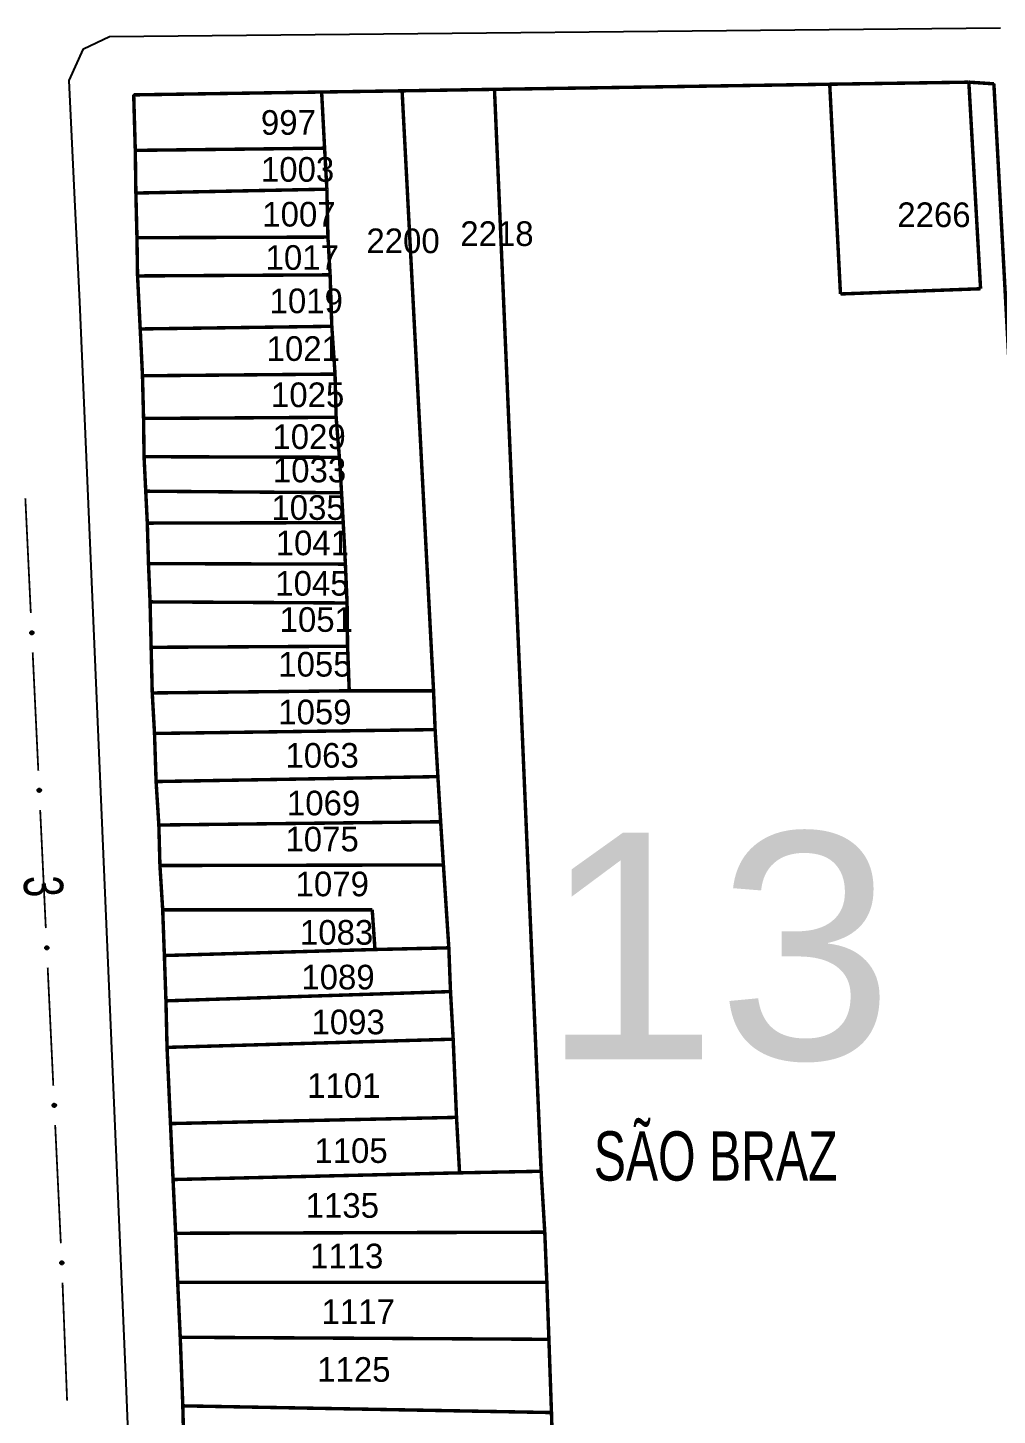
# Model space of a CAD drawing. Extents: x 202481 to 204056, y 4838981 to 4840330.
# Drawn here: x 202910.4 to 203008.7, y 4839740 to 4839880.8 of the extents above; entities that cross this region are included whole.
import ezdxf
from ezdxf.enums import TextEntityAlignment as Align

# ---------------------------------------------------------------- set-up
doc = ezdxf.new("R2010")
doc.units = 0
doc.header["$LTSCALE"] = 1.5
doc.header["$MEASUREMENT"] = 0
for name, color, linetype in [('CD_MALHA_LOTES', 7, 'CONTINUOUS'), ('LM-TXT-LSB', 7, 'CONTINUOUS'), ('RU-QUADRA', 210, 'CONTINUOUS'), ('SV-EIXO-RUA-PAV', 20, 'CONTINUOUS'), ('SV-RUA-PAVIM', 7, 'CONTINUOUS'), ('SV-TXT-RUA-PAV', 7, 'CONTINUOUS'), ('Th_NmrPort', 1, 'CONTINUOUS')]:
    doc.layers.add(name, color=color, linetype=linetype)
doc.styles.add('ARIAL', font='ARIAL.SHX')
doc.styles.add('SWIS', font='swissko.ttf')

msp = doc.modelspace()

# ---------------------------------------------------------------- linework, layer by layer
at = {"layer": 'CD_MALHA_LOTES', "linetype": 'Continuous', "const_width": 0.35, "flags": 128}
for points in [[(202957.73, 4839874.5), (202991.73, 4839875.02)], [(202991.73, 4839875.02), (203005.84, 4839875.23)], [(202992.82, 4839853.74), (202991.73, 4839875.02)], [(203005.84, 4839875.23), (203007.03, 4839854.27)], [(203005.84, 4839875.23), (203008.38, 4839875.06)], [(203008.38, 4839875.06), (203012.1, 4839806.36)], [(202940.2, 4839874.23), (202921.14, 4839873.94)], [(202921.14, 4839873.94), (202921.3, 4839868.31)], [(202940.2, 4839874.23), (202948.36, 4839874.35)], [(202940.5, 4839868.53), (202940.2, 4839874.23)], [(202948.36, 4839874.35), (202957.73, 4839874.5)], [(202951.55, 4839813.48), (202948.36, 4839874.35)], [(202962.46, 4839764.73), (202957.73, 4839874.5)], [(202921.3, 4839868.31), (202940.5, 4839868.53)], [(202921.3, 4839868.31), (202921.36, 4839863.98)], [(202940.73, 4839864.37), (202940.5, 4839868.53)], [(202921.36, 4839863.98), (202940.73, 4839864.37)], [(202921.36, 4839863.98), (202921.47, 4839859.45)], [(202940.84, 4839859.51), (202940.73, 4839864.37)], [(202921.47, 4839859.45), (202940.84, 4839859.51)], [(202921.47, 4839859.45), (202921.53, 4839855.57)], [(202941.06, 4839855.68), (202940.84, 4839859.51)], [(202921.53, 4839855.57), (202941.06, 4839855.68)], [(202921.53, 4839855.57), (202921.8, 4839850.19)], [(202941.23, 4839850.46), (202941.06, 4839855.68)], [(203007.03, 4839854.27), (202992.82, 4839853.74)], [(202921.8, 4839850.19), (202941.23, 4839850.46)], [(202921.8, 4839850.19), (202922.03, 4839845.44)], [(202941.56, 4839845.61), (202941.23, 4839850.46)], [(202922.03, 4839845.44), (202941.56, 4839845.61)], [(202922.03, 4839845.44), (202922.14, 4839841.11)], [(202941.67, 4839841.23), (202941.56, 4839845.61)], [(202922.14, 4839841.11), (202941.67, 4839841.23)], [(202922.14, 4839841.11), (202922.19, 4839837.23)], [(202942, 4839837.17), (202941.67, 4839841.23)], [(202922.19, 4839837.23), (202922.36, 4839833.73)], [(202922.19, 4839837.23), (202942, 4839837.17)], [(202942.22, 4839833.57), (202942, 4839837.17)], [(202922.36, 4839833.73), (202922.52, 4839830.49)], [(202922.36, 4839833.73), (202942.22, 4839833.57)], [(202942.39, 4839830.54), (202942.22, 4839833.57)], [(202922.52, 4839830.49), (202942.39, 4839830.54)], [(202922.52, 4839830.49), (202922.64, 4839826.38)], [(202942.61, 4839826.33), (202942.39, 4839830.54)], [(202922.64, 4839826.38), (202922.8, 4839822.5)], [(202922.64, 4839826.38), (202942.61, 4839826.33)], [(202942.78, 4839822.39), (202942.61, 4839826.33)], [(202922.8, 4839822.5), (202922.91, 4839817.89)], [(202922.8, 4839822.5), (202942.78, 4839822.39)], [(202942.83, 4839818), (202942.78, 4839822.39)], [(202922.91, 4839817.89), (202942.83, 4839818)], [(202922.91, 4839817.89), (202923.02, 4839813.26)], [(202943, 4839813.48), (202942.83, 4839818)], [(202923.02, 4839813.26), (202943, 4839813.48)], [(202923.02, 4839813.26), (202923.25, 4839809.15)], [(202951.55, 4839813.48), (202943, 4839813.48)], [(202951.71, 4839809.54), (202951.55, 4839813.48)], [(202923.25, 4839809.15), (202951.71, 4839809.54)], [(202923.25, 4839809.15), (202923.41, 4839804.27)], [(202951.99, 4839804.77), (202951.71, 4839809.54)], [(202923.41, 4839804.27), (202951.99, 4839804.77)], [(202923.41, 4839804.27), (202923.69, 4839799.86)], [(202952.27, 4839800.19), (202951.99, 4839804.77)], [(202923.69, 4839799.86), (202952.27, 4839800.19)], [(202952.55, 4839795.81), (202952.27, 4839800.19)], [(202923.69, 4839799.86), (202923.8, 4839795.75)], [(202923.8, 4839795.75), (202952.55, 4839795.81)], [(202923.8, 4839795.75), (202924.08, 4839791.26)], [(202953.1, 4839787.4), (202952.55, 4839795.81)], [(202924.08, 4839791.26), (202924.25, 4839786.62)], [(202924.08, 4839791.26), (202945.33, 4839791.26)], [(202945.33, 4839791.26), (202945.61, 4839787.23)], [(202945.61, 4839787.23), (202953.1, 4839787.4)], [(202953.27, 4839782.96), (202953.1, 4839787.4)], [(202924.25, 4839786.62), (202945.61, 4839787.23)], [(202924.25, 4839786.62), (202924.41, 4839782.02)], [(202924.41, 4839782.02), (202953.27, 4839782.96)], [(202924.41, 4839782.02), (202924.52, 4839777.3)], [(202953.54, 4839778.13), (202953.27, 4839782.96)], [(202924.52, 4839777.3), (202953.54, 4839778.13)], [(202953.88, 4839770.2), (202953.54, 4839778.13)], [(202924.52, 4839777.3), (202924.87, 4839769.57)], [(202924.87, 4839769.57), (202953.88, 4839770.2)], [(202924.87, 4839769.57), (202925.13, 4839763.89)], [(202954.19, 4839764.57), (202953.88, 4839770.2)], [(202925.13, 4839763.89), (202954.19, 4839764.57)], [(202925.13, 4839763.89), (202925.39, 4839758.44)], [(202962.46, 4839764.73), (202954.19, 4839764.57)], [(202962.83, 4839758.55), (202962.46, 4839764.73)], [(202925.39, 4839758.44), (202962.83, 4839758.55)], [(202925.39, 4839758.44), (202925.6, 4839753.47)], [(202963.04, 4839753.47), (202962.83, 4839758.55)], [(202925.6, 4839753.47), (202925.86, 4839747.89)], [(202925.6, 4839753.47), (202963.04, 4839753.47)], [(202963.25, 4839747.68), (202963.04, 4839753.47)], [(202925.86, 4839747.89), (202926.12, 4839740.93)], [(202925.86, 4839747.89), (202963.25, 4839747.68)], [(202963.51, 4839740.25), (202963.25, 4839747.68)], [(202926.12, 4839740.93), (202926.28, 4839734.38)], [(202926.12, 4839740.93), (202963.51, 4839740.25)], [(202963.82, 4839730.11), (202963.51, 4839740.25)]]:
    msp.add_lwpolyline(points, dxfattribs=at)
at = {"layer": 'RU-QUADRA', "linetype": 'Continuous', "const_width": 0.18, "flags": 128}
msp.add_lwpolyline([(202926.28, 4839734.38), (202926.12, 4839740.93), (202925.86, 4839747.89), (202925.6, 4839753.47), (202925.39, 4839758.44), (202925.13, 4839763.89), (202924.87, 4839769.57), (202924.52, 4839777.3), (202924.41, 4839782.02), (202924.25, 4839786.62), (202924.08, 4839791.26), (202923.8, 4839795.75), (202923.69, 4839799.86), (202923.41, 4839804.27), (202923.25, 4839809.15), (202923.02, 4839813.26), (202922.91, 4839817.89), (202922.8, 4839822.5), (202922.64, 4839826.38), (202922.52, 4839830.49), (202922.36, 4839833.73), (202922.19, 4839837.23), (202922.14, 4839841.11), (202922.03, 4839845.44), (202921.8, 4839850.19), (202921.53, 4839855.57), (202921.47, 4839859.45), (202921.36, 4839863.98), (202921.3, 4839868.31), (202921.14, 4839873.94), (202940.2, 4839874.23), (202948.36, 4839874.35), (202957.73, 4839874.5), (202991.73, 4839875.02), (203005.84, 4839875.23), (203008.38, 4839875.06), (203012.1, 4839806.36)], dxfattribs=at)
at = {"layer": 'SV-EIXO-RUA-PAV', "const_width": 0.18}
for points in [[(202910.15, 4839833.01), (202910.704497, 4839821.361064)], [(202910.894684, 4839817.365588), (202911.465245, 4839805.37916)], [(202911.655432, 4839801.383684), (202912.225994, 4839789.397256)], [(202912.416181, 4839785.40178), (202912.986742, 4839773.415352)], [(202913.176929, 4839769.419876), (202913.747491, 4839757.433447)], [(202913.91951, 4839753.437187), (202914.383951, 4839741.446178)]]:
    msp.add_lwpolyline(points, dxfattribs=at)
at = {"layer": 'SV-EIXO-RUA-PAV'}
for points in [[(202910.902715, 4839819.512078), (202910.939366, 4839819.479694), (202910.964244, 4839819.444367), (202910.976512, 4839819.40893), (202910.979189, 4839819.374789), (202910.977993, 4839819.339552), (202910.968949, 4839819.304292), (202910.950243, 4839819.267381), (202910.918015, 4839819.230387), (202910.880151, 4839819.207281), (202910.846053, 4839819.193394), (202910.810613, 4839819.188553), (202910.776402, 4839819.190289), (202910.740086, 4839819.200894), (202910.702866, 4839819.220216), (202910.666451, 4839819.253522), (202910.642299, 4839819.288323), (202910.631332, 4839819.322911), (202910.626691, 4839819.358571), (202910.628343, 4839819.39453), (202910.63742, 4839819.42909), (202910.656942, 4839819.466531), (202910.690292, 4839819.502037), (202910.724727, 4839819.526522), (202910.759151, 4839819.537972), (202910.794361, 4839819.54175), (202910.829718, 4839819.54098), (202910.86554, 4839819.533365), (202910.902715, 4839819.512078)], [(202911.663463, 4839803.530174), (202911.700114, 4839803.49779), (202911.724992, 4839803.462463), (202911.737261, 4839803.427026), (202911.739937, 4839803.392885), (202911.738741, 4839803.357648), (202911.729698, 4839803.322388), (202911.710991, 4839803.285477), (202911.678764, 4839803.248483), (202911.6409, 4839803.225377), (202911.606801, 4839803.21149), (202911.571362, 4839803.206649), (202911.53715, 4839803.208384), (202911.500835, 4839803.21899), (202911.463614, 4839803.238312), (202911.427199, 4839803.271618), (202911.403047, 4839803.306419), (202911.392081, 4839803.341007), (202911.38744, 4839803.376666), (202911.389092, 4839803.412626), (202911.398169, 4839803.447186), (202911.417691, 4839803.484627), (202911.45104, 4839803.520133), (202911.485475, 4839803.544618), (202911.5199, 4839803.556067), (202911.55511, 4839803.559846), (202911.590466, 4839803.559076), (202911.626289, 4839803.551461), (202911.663463, 4839803.530174)], [(202912.424212, 4839787.54827), (202912.460863, 4839787.515886), (202912.485741, 4839787.480559), (202912.498009, 4839787.445122), (202912.500686, 4839787.410981), (202912.49949, 4839787.375744), (202912.490446, 4839787.340484), (202912.47174, 4839787.303573), (202912.439512, 4839787.266579), (202912.401648, 4839787.243472), (202912.36755, 4839787.229585), (202912.33211, 4839787.224745), (202912.297899, 4839787.22648), (202912.261584, 4839787.237085), (202912.224363, 4839787.256408), (202912.187948, 4839787.289714), (202912.163796, 4839787.324515), (202912.152829, 4839787.359103), (202912.148188, 4839787.394762), (202912.14984, 4839787.430721), (202912.158917, 4839787.465282), (202912.178439, 4839787.502723), (202912.211789, 4839787.538228), (202912.246224, 4839787.562713), (202912.280648, 4839787.574163), (202912.315858, 4839787.577942), (202912.351215, 4839787.577172), (202912.387038, 4839787.569556), (202912.424212, 4839787.54827)], [(202913.18496, 4839771.566366), (202913.221611, 4839771.533982), (202913.246489, 4839771.498655), (202913.258758, 4839771.463218), (202913.261434, 4839771.429076), (202913.260238, 4839771.39384), (202913.251195, 4839771.35858), (202913.232489, 4839771.321669), (202913.200261, 4839771.284675), (202913.162397, 4839771.261568), (202913.128299, 4839771.247681), (202913.092859, 4839771.242841), (202913.058647, 4839771.244576), (202913.022332, 4839771.255181), (202912.985111, 4839771.274503), (202912.948697, 4839771.30781), (202912.924545, 4839771.342611), (202912.913578, 4839771.377198), (202912.908937, 4839771.412858), (202912.910589, 4839771.448817), (202912.919666, 4839771.483378), (202912.939188, 4839771.520818), (202912.972537, 4839771.556324), (202913.006972, 4839771.580809), (202913.041397, 4839771.592259), (202913.076607, 4839771.596037), (202913.111963, 4839771.595268), (202913.147786, 4839771.587652), (202913.18496, 4839771.566366)], [(202913.946541, 4839755.583522), (202913.982904, 4839755.550815), (202914.007468, 4839755.515269), (202914.019423, 4839755.479725), (202914.021797, 4839755.445561), (202914.020289, 4839755.410337), (202914.010933, 4839755.375158), (202913.991901, 4839755.338414), (202913.959348, 4839755.301707), (202913.92128, 4839755.278936), (202913.88706, 4839755.265352), (202913.851579, 4839755.260825), (202913.817385, 4839755.262863), (202913.781165, 4839755.273789), (202913.744116, 4839755.29344), (202913.707998, 4839755.327068), (202913.684155, 4839755.362081), (202913.673494, 4839755.396764), (202913.669169, 4839755.432464), (202913.67114, 4839755.468407), (202913.680522, 4839755.502886), (202913.700375, 4839755.540152), (202913.734037, 4839755.575361), (202913.768688, 4839755.599541), (202913.803212, 4839755.610685), (202913.838454, 4839755.614152), (202913.873803, 4839755.613069), (202913.909556, 4839755.605137), (202913.946541, 4839755.583522)]]:
    msp.add_lwpolyline(points, close=True, dxfattribs=at)
for points in [[(202910.628343, 4839819.39453), (202910.642299, 4839819.288323)], [(202910.633723, 4839819.407505), (202910.653581, 4839819.277308)], [(202910.63742, 4839819.42909), (202910.666451, 4839819.253522)], [(202910.64982, 4839819.442423), (202910.683826, 4839819.244596)], [(202910.656942, 4839819.466531), (202910.702866, 4839819.220216)], [(202910.675328, 4839819.480521), (202910.72082, 4839819.213571)], [(202910.690292, 4839819.502037), (202910.740086, 4839819.200894)], [(202910.706612, 4839819.512064), (202910.756971, 4839819.200266)], [(202910.724727, 4839819.526522), (202910.776402, 4839819.190289)], [(202910.741336, 4839819.528744), (202910.792863, 4839819.192412)], [(202910.759151, 4839819.537972), (202910.810613, 4839819.188553)], [(202910.776449, 4839819.537245), (202910.825639, 4839819.192606)], [(202910.794361, 4839819.54175), (202910.846053, 4839819.193394)], [(202910.813314, 4839819.537634), (202910.864647, 4839819.205391)], [(202910.829718, 4839819.54098), (202910.880151, 4839819.207281)], [(202910.847713, 4839819.532441), (202910.899306, 4839819.223434)], [(202910.86554, 4839819.533365), (202910.918015, 4839819.230387)], [(202910.882371, 4839819.521796), (202910.932083, 4839819.252315)], [(202910.902715, 4839819.512078), (202910.950243, 4839819.267381)], [(202910.921962, 4839819.493627), (202910.958824, 4839819.293204)], [(202910.939366, 4839819.479694), (202910.968949, 4839819.304292)], [(202910.953634, 4839819.459617), (202910.972065, 4839819.330718)], [(202910.964244, 4839819.444367), (202910.977993, 4839819.339552)], [(202911.389092, 4839803.412626), (202911.403047, 4839803.306419)], [(202911.394472, 4839803.425601), (202911.41433, 4839803.295404)], [(202911.398169, 4839803.447186), (202911.427199, 4839803.271618)], [(202911.410568, 4839803.460519), (202911.444574, 4839803.262692)], [(202911.417691, 4839803.484627), (202911.463614, 4839803.238312)], [(202911.436076, 4839803.498617), (202911.481569, 4839803.231667)], [(202911.45104, 4839803.520133), (202911.500835, 4839803.21899)], [(202911.46736, 4839803.53016), (202911.51772, 4839803.218361)], [(202911.485475, 4839803.544618), (202911.53715, 4839803.208384)], [(202911.502084, 4839803.546839), (202911.553611, 4839803.210507)], [(202911.5199, 4839803.556067), (202911.571362, 4839803.206649)], [(202911.537197, 4839803.555341), (202911.586388, 4839803.210701)], [(202911.55511, 4839803.559846), (202911.606801, 4839803.21149)], [(202911.574063, 4839803.55573), (202911.625395, 4839803.223487)], [(202911.590466, 4839803.559076), (202911.6409, 4839803.225377)], [(202911.608461, 4839803.550537), (202911.660054, 4839803.241529)], [(202911.626289, 4839803.551461), (202911.678764, 4839803.248483)], [(202911.64312, 4839803.539892), (202911.692831, 4839803.270411)], [(202911.663463, 4839803.530174), (202911.710991, 4839803.285477)], [(202911.682711, 4839803.511723), (202911.719572, 4839803.3113)], [(202911.700114, 4839803.49779), (202911.729698, 4839803.322388)], [(202911.714383, 4839803.477713), (202911.732813, 4839803.348814)], [(202911.724992, 4839803.462463), (202911.738741, 4839803.357648)], [(202912.158917, 4839787.465282), (202912.187948, 4839787.289714)], [(202912.171317, 4839787.478615), (202912.205323, 4839787.280788)], [(202912.178439, 4839787.502723), (202912.224363, 4839787.256408)], [(202912.196825, 4839787.516713), (202912.242317, 4839787.249763)], [(202912.211789, 4839787.538228), (202912.261584, 4839787.237085)], [(202912.228109, 4839787.548256), (202912.278468, 4839787.236457)], [(202912.246224, 4839787.562713), (202912.297899, 4839787.22648)], [(202912.262833, 4839787.564935), (202912.31436, 4839787.228603)], [(202912.280648, 4839787.574163), (202912.33211, 4839787.224745)], [(202912.297946, 4839787.573437), (202912.347136, 4839787.228797)], [(202912.315858, 4839787.577942), (202912.36755, 4839787.229585)], [(202912.334811, 4839787.573826), (202912.386144, 4839787.241583)], [(202912.351215, 4839787.577172), (202912.401648, 4839787.243472)], [(202912.36921, 4839787.568633), (202912.420803, 4839787.259625)], [(202912.387038, 4839787.569556), (202912.439512, 4839787.266579)], [(202912.403868, 4839787.557988), (202912.45358, 4839787.288507)], [(202912.424212, 4839787.54827), (202912.47174, 4839787.303573)], [(202912.443459, 4839787.529819), (202912.480321, 4839787.329396)], [(202912.460863, 4839787.515886), (202912.490446, 4839787.340484)], [(202912.475131, 4839787.495809), (202912.493562, 4839787.36691)], [(202912.485741, 4839787.480559), (202912.49949, 4839787.375744)], [(202912.14984, 4839787.430721), (202912.163796, 4839787.324515)], [(202912.15522, 4839787.443697), (202912.175078, 4839787.3135)], [(202912.910589, 4839771.448817), (202912.924545, 4839771.342611)], [(202912.915969, 4839771.461793), (202912.935827, 4839771.331596)], [(202912.919666, 4839771.483378), (202912.948697, 4839771.30781)], [(202912.932065, 4839771.496711), (202912.966071, 4839771.298884)], [(202912.939188, 4839771.520818), (202912.985111, 4839771.274503)], [(202912.957573, 4839771.534809), (202913.003066, 4839771.267859)], [(202912.972537, 4839771.556324), (202913.022332, 4839771.255181)], [(202912.988857, 4839771.566351), (202913.039217, 4839771.254553)], [(202913.006972, 4839771.580809), (202913.058647, 4839771.244576)], [(202913.023581, 4839771.583031), (202913.075109, 4839771.246699)], [(202913.041397, 4839771.592259), (202913.092859, 4839771.242841)], [(202913.058694, 4839771.591533), (202913.107885, 4839771.246893)], [(202913.076607, 4839771.596037), (202913.128299, 4839771.247681)], [(202913.09556, 4839771.591921), (202913.146892, 4839771.259678)], [(202913.111963, 4839771.595268), (202913.162397, 4839771.261568)], [(202913.129958, 4839771.586728), (202913.181551, 4839771.277721)], [(202913.147786, 4839771.587652), (202913.200261, 4839771.284675)], [(202913.164617, 4839771.576084), (202913.214328, 4839771.306603)], [(202913.18496, 4839771.566366), (202913.232489, 4839771.321669)], [(202913.204208, 4839771.547915), (202913.241069, 4839771.347491)], [(202913.221611, 4839771.533982), (202913.251195, 4839771.35858)], [(202913.23588, 4839771.513905), (202913.25431, 4839771.385005)], [(202913.246489, 4839771.498655), (202913.260238, 4839771.39384)], [(202913.67114, 4839755.468407), (202913.684155, 4839755.362081)], [(202913.676634, 4839755.481334), (202913.695339, 4839755.350966)], [(202913.680522, 4839755.502886), (202913.707998, 4839755.327068)], [(202913.693039, 4839755.516108), (202913.725293, 4839755.317988)], [(202913.700375, 4839755.540152), (202913.744116, 4839755.29344)], [(202913.718883, 4839755.553979), (202913.762011, 4839755.286637)], [(202913.734037, 4839755.575361), (202913.781165, 4839755.273789)], [(202913.750445, 4839755.585244), (202913.798043, 4839755.273012)], [(202913.768688, 4839755.599541), (202913.817385, 4839755.262863)], [(202913.785316, 4839755.601615), (202913.833864, 4839755.26484)], [(202913.803212, 4839755.610685), (202913.851579, 4839755.260825)], [(202913.820503, 4839755.609806), (202913.866641, 4839755.264744)], [(202913.838454, 4839755.614152), (202913.88706, 4839755.265352)], [(202913.85737, 4839755.609868), (202913.90576, 4839755.277184)], [(202913.873803, 4839755.613069), (202913.92128, 4839755.278936)], [(202913.891721, 4839755.604371), (202913.940577, 4839755.294919)], [(202913.909556, 4839755.605137), (202913.959348, 4839755.301707)], [(202913.926284, 4839755.59342), (202913.973608, 4839755.323509)], [(202913.946541, 4839755.583522), (202913.991901, 4839755.338414)], [(202913.965624, 4839755.564901), (202914.00071, 4839755.36416)], [(202913.982904, 4839755.550815), (202914.010933, 4839755.375158)], [(202913.996994, 4839755.530612), (202914.014283, 4839755.401555)], [(202914.007468, 4839755.515269), (202914.020289, 4839755.410337)]]:
    msp.add_lwpolyline(points, dxfattribs=at)
at = {"layer": 'SV-RUA-PAVIM', "linetype": 'Continuous'}
msp.add_polyline3d([(203096.4, 4839840.08, 4.89), (203099.75, 4839759.97, 5.4), (203102.94, 4839684.27, 7.27), (203106.01, 4839605.54, 10.15), (203108.87, 4839537.6, 11.71), (203108.4, 4839534.87, 11.71), (203106.51, 4839532.98, 11.71), (203101.36, 4839532.17, 11.71), (203023.45, 4839526.72, 11.34), (202935.99, 4839522.88, 10.96), (202931.85, 4839523.23, 10.96), (202930.03, 4839527.11, 10.96), (202926.62, 4839597.41, 9.97), (202923.4, 4839668.04, 9.31), (202920.38, 4839743.25, 8.02), (202915.66, 4839852.95, 6.24), (202915.17, 4839863.32, 5.54), (202914.6, 4839875.39, 5.54), (202916.04, 4839878.61, 5.54), (202918.68, 4839879.86, 5.52), (203009.04, 4839880.75, 5.52)], dxfattribs=at)

# ---------------------------------------------------------------- texts
at = {"layer": 'LM-TXT-LSB', "style": 'SWIS'}
msp.add_text('13', height=23, dxfattribs=at).set_placement((202962.463335, 4839776.098527))
at = {"layer": 'LM-TXT-LSB', "style": 'ARIAL', "width": 0.7}
msp.add_text('SÃO BRAZ', height=5, dxfattribs=at).set_placement((202967.800271, 4839763.782522))
at = {"layer": 'SV-TXT-RUA-PAV', "style": 'ARIAL', "width": 0.7}
msp.add_text('3', height=4, rotation=272, dxfattribs=at).set_placement((202909.961043, 4839794.653852))
at = {"layer": 'Th_NmrPort', "color": 1}
for s, p in [('997', (202934.04, 4839871.14)), ('1003', (202934.04, 4839866.38)), ('1007', (202934.18, 4839861.83)), ('2266', (202998.583439, 4839861.776624)), ('2218', (202954.26, 4839859.86)), ('2200', (202944.74, 4839859.13)), ('1017', (202934.513333, 4839857.44)), ('1019', (202934.92, 4839853.04)), ('1021', (202934.62, 4839848.2)), ('1025', (202935.06, 4839843.51)), ('1029', (202935.21, 4839839.26)), ('1033', (202935.253333, 4839835.88)), ('1035', (202935.103333, 4839832.07)), ('1041', (202935.543333, 4839828.48)), ('1045', (202935.5, 4839824.38)), ('1051', (202935.94, 4839820.71)), ('1055', (202935.8, 4839816.17)), ('1059', (202935.8, 4839811.33)), ('1063', (202936.53, 4839806.93)), ('1069', (202936.68, 4839802.09)), ('1075', (202936.53, 4839798.43)), ('1079', (202937.56, 4839793.88)), ('1083', (202938, 4839788.97)), ('1089', (202938.14, 4839784.43)), ('1093', (202939.17, 4839779.88)), ('1101', (202938.73, 4839773.43)), ('1105', (202939.46, 4839766.83)), ('1135', (202938.58, 4839761.26)), ('1113', (202939.02, 4839756.13)), ('1117', (202940.19, 4839750.49)), ('1125', (202939.75, 4839744.62))]:
    msp.add_text(s, height=2.5, dxfattribs=at).set_placement(p, align=Align.MIDDLE_LEFT)

doc.saveas('drawing.dxf')
